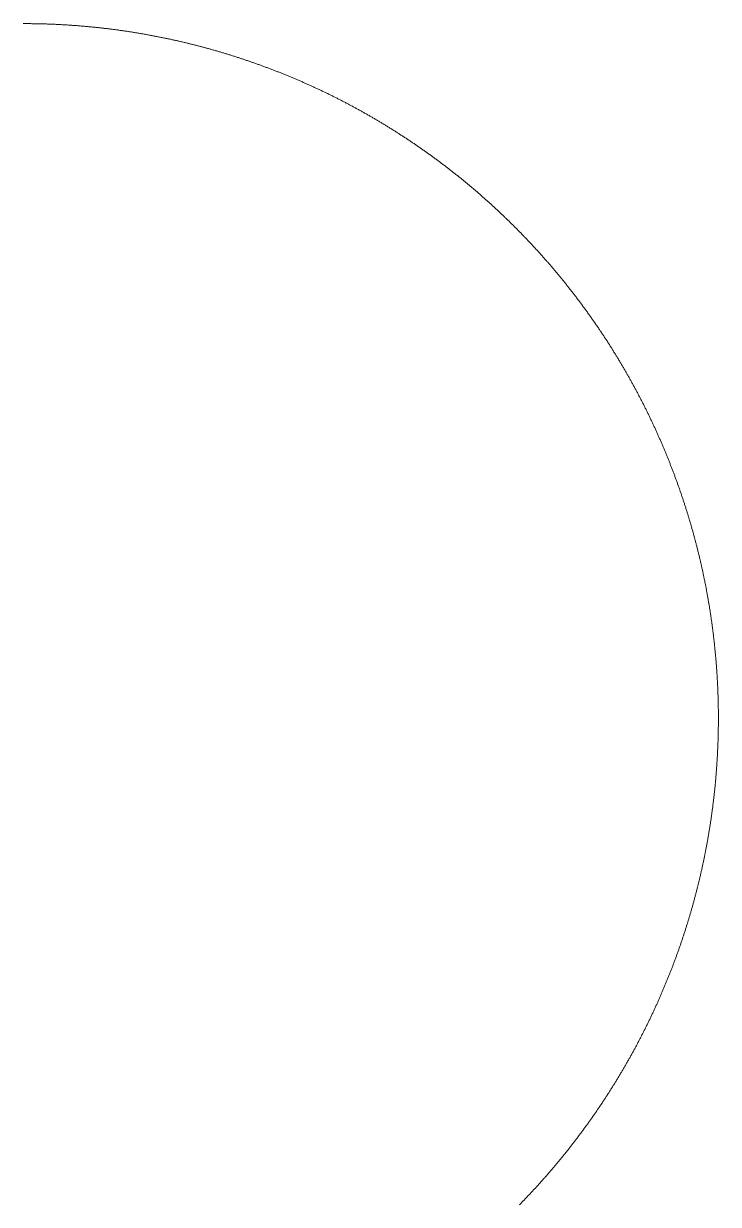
# Model space of a CAD drawing. Header units: millimetres. Extents: x -1000 to 1437, y -200 to 1019.
# Drawn here: x 861.2 to 901.2, y -90.2 to -22.2 of the extents above; entities that cross this region are included whole.
import ezdxf

# ---------------------------------------------------------------- set-up
doc = ezdxf.new("R2010")
doc.units = ezdxf.units.MM
doc.layers.get('0').update_dxf_attribs({"linetype": 'CONTINUOUS', "lineweight": 5, "true_color": 0xffffff})

# ---------------------------------------------------------------- blocks, each defined once
blk = doc.blocks.new('PAD004_CS')
blk.add_lwpolyline([(-612.5, -112.319), (-612.5, -112.369), (-612.5, -112.419), (-612.5, -112.469), (-612.5, -112.519), (-612.501, -112.569), (-612.501, -112.619), (-612.501, -112.669), (-612.502, -112.719), (-612.502, -112.769), (-612.503, -112.819), (-612.503, -112.869), (-612.504, -112.919), (-612.505, -112.969), (-612.506, -113.019), (-612.506, -113.069), (-612.507, -113.119), (-612.508, -113.169), (-612.509, -113.219), (-612.511, -113.269), (-612.512, -113.319), (-612.513, -113.369), (-612.514, -113.419), (-612.516, -113.469), (-612.517, -113.519), (-612.519, -113.569), (-612.52, -113.619), (-612.522, -113.669), (-612.523, -113.719), (-612.525, -113.769), (-612.527, -113.819), (-612.529, -113.869), (-612.531, -113.919), (-612.533, -113.969), (-612.535, -114.018), (-612.537, -114.068), (-612.539, -114.118), (-612.541, -114.168), (-612.544, -114.218), (-612.546, -114.268), (-612.548, -114.318), (-612.551, -114.368), (-612.553, -114.418), (-612.556, -114.468), (-612.559, -114.518), (-612.561, -114.568), (-612.564, -114.618), (-612.567, -114.668), (-612.57, -114.718), (-612.573, -114.768), (-612.576, -114.817), (-612.579, -114.867), (-612.582, -114.917), (-612.586, -114.967), (-612.589, -115.017), (-612.592, -115.067), (-612.596, -115.117), (-612.599, -115.167), (-612.603, -115.217), (-612.606, -115.266), (-612.61, -115.316), (-612.614, -115.366), (-612.618, -115.416), (-612.621, -115.466), (-612.625, -115.516), (-612.629, -115.566), (-612.633, -115.615), (-612.638, -115.665), (-612.642, -115.715), (-612.646, -115.765), (-612.65, -115.815), (-612.655, -115.864), (-612.659, -115.914), (-612.664, -115.964), (-612.668, -116.014), (-612.673, -116.064), (-612.677, -116.113), (-612.682, -116.163), (-612.687, -116.213), (-612.692, -116.263), (-612.697, -116.312), (-612.702, -116.362), (-612.707, -116.412), (-612.712, -116.462), (-612.717, -116.511), (-612.722, -116.561), (-612.727, -116.611), (-612.733, -116.661), (-612.738, -116.71), (-612.744, -116.76), (-612.749, -116.81), (-612.755, -116.859), (-612.761, -116.909), (-612.766, -116.959), (-612.772, -117.008), (-612.778, -117.058), (-612.784, -117.108), (-612.79, -117.157), (-612.796, -117.207), (-612.802, -117.257), (-612.808, -117.306), (-612.814, -117.356), (-612.821, -117.405), (-612.827, -117.455), (-612.833, -117.505), (-612.84, -117.554), (-612.846, -117.604), (-612.853, -117.653), (-612.86, -117.703), (-612.866, -117.752), (-612.873, -117.802), (-612.88, -117.851), (-612.887, -117.901), (-612.894, -117.951), (-612.901, -118), (-612.908, -118.05), (-612.915, -118.099), (-612.922, -118.148), (-612.93, -118.198), (-612.937, -118.247), (-612.944, -118.297), (-612.952, -118.346), (-612.959, -118.396), (-612.967, -118.445), (-612.975, -118.495), (-612.982, -118.544), (-612.99, -118.593), (-612.998, -118.643), (-613.006, -118.692), (-613.014, -118.741), (-613.022, -118.791), (-613.03, -118.84), (-613.038, -118.889), (-613.046, -118.939), (-613.055, -118.988), (-613.063, -119.037), (-613.071, -119.087), (-613.08, -119.136), (-613.088, -119.185), (-613.097, -119.235), (-613.105, -119.284), (-613.114, -119.333), (-613.123, -119.382), (-613.132, -119.431), (-613.141, -119.481), (-613.15, -119.53), (-613.159, -119.579), (-613.168, -119.628), (-613.177, -119.677), (-613.186, -119.727), (-613.195, -119.776), (-613.204, -119.825), (-613.214, -119.874), (-613.223, -119.923), (-613.233, -119.972), (-613.242, -120.021), (-613.252, -120.07), (-613.262, -120.119), (-613.271, -120.168), (-613.281, -120.217), (-613.291, -120.266), (-613.301, -120.315), (-613.311, -120.364), (-613.321, -120.413), (-613.331, -120.462), (-613.341, -120.511), (-613.351, -120.56), (-613.362, -120.609), (-613.372, -120.658), (-613.383, -120.707), (-613.393, -120.756), (-613.404, -120.805), (-613.414, -120.854), (-613.425, -120.902), (-613.436, -120.951), (-613.446, -121), (-613.457, -121.049), (-613.468, -121.098), (-613.479, -121.147), (-613.49, -121.195), (-613.501, -121.244), (-613.512, -121.293), (-613.523, -121.341), (-613.535, -121.39), (-613.546, -121.439), (-613.557, -121.488), (-613.569, -121.536), (-613.58, -121.585), (-613.592, -121.634), (-613.604, -121.682), (-613.615, -121.731), (-613.627, -121.779), (-613.639, -121.828), (-613.651, -121.877), (-613.663, -121.925), (-613.675, -121.974), (-613.687, -122.022), (-613.699, -122.071), (-613.711, -122.119), (-613.723, -122.168), (-613.736, -122.216), (-613.748, -122.265), (-613.76, -122.313), (-613.773, -122.361), (-613.785, -122.41), (-613.798, -122.458), (-613.811, -122.507), (-613.823, -122.555), (-613.836, -122.603), (-613.849, -122.652), (-613.862, -122.7), (-613.875, -122.748), (-613.888, -122.796), (-613.901, -122.845), (-613.914, -122.893), (-613.927, -122.941), (-613.941, -122.989), (-613.954, -123.038), (-613.967, -123.086), (-613.981, -123.134), (-613.994, -123.182), (-614.008, -123.23), (-614.022, -123.278), (-614.035, -123.326), (-614.049, -123.374), (-614.063, -123.422), (-614.077, -123.471), (-614.091, -123.519), (-614.105, -123.567), (-614.119, -123.615), (-614.133, -123.663), (-614.147, -123.71), (-614.161, -123.758), (-614.175, -123.806), (-614.19, -123.854), (-614.204, -123.902), (-614.219, -123.95), (-614.233, -123.998), (-614.248, -124.046), (-614.262, -124.093), (-614.277, -124.141), (-614.292, -124.189), (-614.307, -124.237), (-614.322, -124.284), (-614.337, -124.332), (-614.352, -124.38), (-614.367, -124.428), (-614.382, -124.475), (-614.397, -124.523), (-614.412, -124.57), (-614.428, -124.618), (-614.443, -124.666), (-614.458, -124.713), (-614.474, -124.761), (-614.489, -124.808), (-614.505, -124.856), (-614.521, -124.903), (-614.536, -124.951), (-614.552, -124.998), (-614.568, -125.046), (-614.584, -125.093), (-614.6, -125.14), (-614.616, -125.188), (-614.632, -125.235), (-614.648, -125.282), (-614.664, -125.33), (-614.68, -125.377), (-614.697, -125.424), (-614.713, -125.472), (-614.73, -125.519), (-614.746, -125.566), (-614.763, -125.613), (-614.779, -125.66), (-614.796, -125.707), (-614.813, -125.755), (-614.829, -125.802), (-614.846, -125.849), (-614.863, -125.896), (-614.88, -125.943), (-614.897, -125.99), (-614.914, -126.037), (-614.931, -126.084), (-614.949, -126.131), (-614.966, -126.178), (-614.983, -126.225), (-615, -126.271), (-615.018, -126.318), (-615.035, -126.365), (-615.053, -126.412), (-615.071, -126.459), (-615.088, -126.506), (-615.106, -126.552), (-615.124, -126.599), (-615.142, -126.646), (-615.159, -126.692), (-615.177, -126.739), (-615.195, -126.786), (-615.213, -126.832), (-615.232, -126.879), (-615.25, -126.926), (-615.268, -126.972), (-615.286, -127.019), (-615.305, -127.065), (-615.323, -127.112), (-615.342, -127.158), (-615.36, -127.204), (-615.379, -127.251), (-615.397, -127.297), (-615.416, -127.344), (-615.435, -127.39), (-615.454, -127.436), (-615.473, -127.483), (-615.492, -127.529), (-615.511, -127.575), (-615.53, -127.621), (-615.549, -127.668), (-615.568, -127.714), (-615.587, -127.76), (-615.606, -127.806), (-615.626, -127.852), (-615.645, -127.898), (-615.665, -127.944), (-615.684, -127.99), (-615.704, -128.036), (-615.723, -128.082), (-615.743, -128.128), (-615.763, -128.174), (-615.783, -128.22), (-615.802, -128.266), (-615.822, -128.312), (-615.842, -128.358), (-615.862, -128.403), (-615.883, -128.449), (-615.903, -128.495), (-615.923, -128.541), (-615.943, -128.586), (-615.963, -128.632), (-615.984, -128.678), (-616.004, -128.723), (-616.025, -128.769), (-616.045, -128.815), (-616.066, -128.86), (-616.087, -128.906), (-616.107, -128.951), (-616.128, -128.997), (-616.149, -129.042), (-616.17, -129.088), (-616.191, -129.133), (-616.212, -129.178), (-616.233, -129.224), (-616.254, -129.269), (-616.275, -129.314), (-616.296, -129.36), (-616.318, -129.405), (-616.339, -129.45), (-616.36, -129.495), (-616.382, -129.54), (-616.403, -129.586), (-616.425, -129.631), (-616.447, -129.676), (-616.468, -129.721), (-616.49, -129.766), (-616.512, -129.811), (-616.534, -129.856), (-616.556, -129.901), (-616.578, -129.946), (-616.6, -129.991), (-616.622, -130.035), (-616.644, -130.08), (-616.666, -130.125), (-616.688, -130.17), (-616.711, -130.215), (-616.733, -130.259), (-616.755, -130.304), (-616.778, -130.349), (-616.8, -130.393), (-616.823, -130.438), (-616.845, -130.482), (-616.868, -130.527), (-616.891, -130.572), (-616.914, -130.616), (-616.937, -130.661), (-616.96, -130.705), (-616.982, -130.749), (-617.006, -130.794), (-617.029, -130.838), (-617.052, -130.882), (-617.075, -130.927), (-617.098, -130.971), (-617.121, -131.015), (-617.145, -131.059), (-617.168, -131.104), (-617.192, -131.148), (-617.215, -131.192), (-617.239, -131.236), (-617.262, -131.28), (-617.286, -131.324), (-617.31, -131.368), (-617.334, -131.412), (-617.358, -131.456), (-617.381, -131.5), (-617.405, -131.544), (-617.429, -131.588), (-617.453, -131.631), (-617.478, -131.675), (-617.502, -131.719), (-617.526, -131.763), (-617.55, -131.806), (-617.575, -131.85), (-617.599, -131.894), (-617.624, -131.937), (-617.648, -131.981), (-617.673, -132.024), (-617.697, -132.068), (-617.722, -132.112), (-617.747, -132.155), (-617.771, -132.198), (-617.796, -132.242), (-617.821, -132.285), (-617.846, -132.328), (-617.871, -132.372), (-617.896, -132.415), (-617.921, -132.458), (-617.946, -132.501), (-617.972, -132.545), (-617.997, -132.588), (-618.022, -132.631), (-618.048, -132.674), (-618.073, -132.717), (-618.099, -132.76), (-618.124, -132.803), (-618.15, -132.846), (-618.175, -132.889), (-618.201, -132.932), (-618.227, -132.975), (-618.253, -133.018), (-618.278, -133.06), (-618.304, -133.103), (-618.33, -133.146), (-618.356, -133.188), (-618.382, -133.231), (-618.409, -133.274), (-618.435, -133.316), (-618.461, -133.359), (-618.487, -133.401), (-618.514, -133.444), (-618.54, -133.486), (-618.566, -133.529), (-618.593, -133.571), (-618.619, -133.614), (-618.646, -133.656), (-618.673, -133.698), (-618.699, -133.741), (-618.726, -133.783), (-618.753, -133.825), (-618.78, -133.867), (-618.807, -133.909), (-618.834, -133.951), (-618.861, -133.993), (-618.888, -134.035), (-618.915, -134.077), (-618.942, -134.119), (-618.969, -134.161), (-618.997, -134.203), (-619.024, -134.245), (-619.051, -134.287), (-619.079, -134.329), (-619.106, -134.371), (-619.134, -134.412), (-619.162, -134.454), (-619.189, -134.496), (-619.217, -134.537), (-619.245, -134.579), (-619.272, -134.62), (-619.3, -134.662), (-619.328, -134.703), (-619.356, -134.745), (-619.384, -134.786), (-619.412, -134.828), (-619.44, -134.869), (-619.469, -134.91), (-619.497, -134.952), (-619.525, -134.993), (-619.553, -135.034), (-619.582, -135.075), (-619.61, -135.116), (-619.639, -135.157), (-619.667, -135.198), (-619.696, -135.239), (-619.724, -135.28), (-619.753, -135.321), (-619.782, -135.362), (-619.811, -135.403), (-619.84, -135.444), (-619.868, -135.485), (-619.897, -135.526), (-619.926, -135.566), (-619.955, -135.607), (-619.985, -135.648), (-620.014, -135.688), (-620.043, -135.729), (-620.072, -135.769), (-620.101, -135.81), (-620.131, -135.85), (-620.16, -135.891), (-620.19, -135.931), (-620.219, -135.972), (-620.249, -136.012), (-620.278, -136.052), (-620.308, -136.093), (-620.338, -136.133), (-620.367, -136.173), (-620.397, -136.213), (-620.427, -136.253), (-620.457, -136.293), (-620.487, -136.333), (-620.517, -136.373), (-620.547, -136.413), (-620.577, -136.453), (-620.607, -136.493), (-620.637, -136.533), (-620.668, -136.573), (-620.698, -136.612), (-620.728, -136.652), (-620.759, -136.692), (-620.789, -136.732), (-620.82, -136.771), (-620.85, -136.811), (-620.881, -136.85), (-620.911, -136.89), (-620.942, -136.929), (-620.973, -136.969), (-621.004, -137.008), (-621.035, -137.047), (-621.065, -137.087), (-621.096, -137.126), (-621.127, -137.165), (-621.158, -137.204), (-621.189, -137.244), (-621.221, -137.283), (-621.252, -137.322), (-621.283, -137.361), (-621.314, -137.4), (-621.346, -137.439), (-621.377, -137.478), (-621.409, -137.517), (-621.44, -137.556), (-621.472, -137.594), (-621.503, -137.633), (-621.535, -137.672), (-621.566, -137.71), (-621.598, -137.749), (-621.63, -137.788), (-621.662, -137.826), (-621.694, -137.865), (-621.725, -137.903), (-621.757, -137.942), (-621.789, -137.98), (-621.822, -138.019), (-621.854, -138.057), (-621.886, -138.095), (-621.918, -138.133), (-621.95, -138.172), (-621.983, -138.21), (-622.015, -138.248), (-622.047, -138.286), (-622.08, -138.324), (-622.112, -138.362), (-622.145, -138.4), (-622.177, -138.438), (-622.21, -138.476), (-622.243, -138.514), (-622.275, -138.551), (-622.308, -138.589), (-622.341, -138.627), (-622.374, -138.665), (-622.407, -138.702), (-622.44, -138.74), (-622.473, -138.777), (-622.506, -138.815), (-622.539, -138.852), (-622.572, -138.89), (-622.605, -138.927), (-622.639, -138.965), (-622.672, -139.002), (-622.705, -139.039), (-622.739, -139.076), (-622.772, -139.114), (-622.805, -139.151), (-622.839, -139.188), (-622.873, -139.225), (-622.906, -139.262), (-622.94, -139.299), (-622.973, -139.336), (-623.007, -139.373), (-623.041, -139.409), (-623.075, -139.446), (-623.109, -139.483), (-623.143, -139.52), (-623.177, -139.556), (-623.211, -139.593), (-623.245, -139.63), (-623.279, -139.666), (-623.313, -139.703), (-623.347, -139.739), (-623.382, -139.776), (-623.416, -139.812), (-623.45, -139.848), (-623.485, -139.885), (-623.519, -139.921), (-623.554, -139.957), (-623.588, -139.993), (-623.623, -140.029), (-623.657, -140.065), (-623.692, -140.101), (-623.727, -140.137), (-623.761, -140.173), (-623.796, -140.209), (-623.831, -140.245), (-623.866, -140.281), (-623.901, -140.317), (-623.936, -140.352), (-623.971, -140.388), (-624.006, -140.424), (-624.041, -140.459), (-624.076, -140.495), (-624.111, -140.53), (-624.147, -140.566), (-624.182, -140.601), (-624.217, -140.637), (-624.253, -140.672), (-624.288, -140.707), (-624.324, -140.743), (-624.359, -140.778), (-624.395, -140.813), (-624.43, -140.848), (-624.466, -140.883), (-624.502, -140.918), (-624.537, -140.953), (-624.573, -140.988), (-624.609, -141.023), (-624.645, -141.058), (-624.681, -141.093), (-624.717, -141.127), (-624.753, -141.162), (-624.789, -141.197), (-624.825, -141.231), (-624.861, -141.266), (-624.897, -141.3), (-624.933, -141.335), (-624.969, -141.369), (-625.006, -141.404), (-625.042, -141.438), (-625.078, -141.472), (-625.115, -141.507), (-625.151, -141.541), (-625.188, -141.575), (-625.224, -141.609), (-625.261, -141.643), (-625.298, -141.677), (-625.334, -141.711), (-625.371, -141.745), (-625.408, -141.779), (-625.445, -141.813), (-625.481, -141.847), (-625.518, -141.88), (-625.555, -141.914), (-625.592, -141.948), (-625.629, -141.981), (-625.666, -142.015), (-625.703, -142.048), (-625.741, -142.082), (-625.778, -142.115), (-625.815, -142.149), (-625.852, -142.182), (-625.89, -142.215), (-625.927, -142.249), (-625.964, -142.282), (-626.002, -142.315), (-626.039, -142.348), (-626.077, -142.381), (-626.114, -142.414), (-626.152, -142.447), (-626.19, -142.48), (-626.227, -142.513), (-626.265, -142.546), (-626.303, -142.578), (-626.341, -142.611), (-626.378, -142.644), (-626.416, -142.676), (-626.454, -142.709), (-626.492, -142.741), (-626.53, -142.774), (-626.568, -142.806), (-626.606, -142.839), (-626.644, -142.871), (-626.683, -142.903), (-626.721, -142.936), (-626.759, -142.968), (-626.797, -143), (-626.836, -143.032), (-626.874, -143.064), (-626.912, -143.096), (-626.951, -143.128), (-626.989, -143.16), (-627.028, -143.192), (-627.067, -143.224), (-627.105, -143.256), (-627.144, -143.287), (-627.182, -143.319), (-627.221, -143.351), (-627.26, -143.382), (-627.299, -143.414), (-627.338, -143.445), (-627.377, -143.477), (-627.415, -143.508), (-627.454, -143.539), (-627.493, -143.571), (-627.532, -143.602), (-627.572, -143.633), (-627.611, -143.664), (-627.65, -143.695), (-627.689, -143.726), (-627.728, -143.757), (-627.768, -143.788), (-627.807, -143.819), (-627.846, -143.85), (-627.886, -143.881), (-627.925, -143.911), (-627.965, -143.942), (-628.004, -143.973), (-628.044, -144.003), (-628.083, -144.034), (-628.123, -144.064), (-628.162, -144.095), (-628.202, -144.125), (-628.242, -144.156), (-628.282, -144.186), (-628.321, -144.216), (-628.361, -144.246), (-628.401, -144.276), (-628.441, -144.307), (-628.481, -144.337), (-628.521, -144.367), (-628.561, -144.397), (-628.601, -144.426), (-628.641, -144.456), (-628.681, -144.486), (-628.722, -144.516), (-628.762, -144.546), (-628.802, -144.575), (-628.842, -144.605), (-628.883, -144.634), (-628.923, -144.664), (-628.964, -144.693), (-629.004, -144.723), (-629.044, -144.752), (-629.085, -144.781), (-629.126, -144.811), (-629.166, -144.84), (-629.207, -144.869), (-629.247, -144.898), (-629.288, -144.927), (-629.329, -144.956), (-629.37, -144.985), (-629.41, -145.014), (-629.451, -145.043), (-629.492, -145.071), (-629.533, -145.1), (-629.574, -145.129), (-629.615, -145.158), (-629.656, -145.186), (-629.697, -145.215), (-629.738, -145.243), (-629.779, -145.272), (-629.821, -145.3), (-629.862, -145.328), (-629.903, -145.357), (-629.944, -145.385), (-629.986, -145.413), (-630.027, -145.441), (-630.068, -145.469), (-630.11, -145.497), (-630.151, -145.525), (-630.193, -145.553), (-630.234, -145.581), (-630.276, -145.609), (-630.317, -145.636), (-630.359, -145.664), (-630.401, -145.692), (-630.442, -145.719), (-630.484, -145.747), (-630.526, -145.774), (-630.568, -145.802), (-630.609, -145.829), (-630.651, -145.857), (-630.693, -145.884), (-630.735, -145.911), (-630.777, -145.938), (-630.819, -145.965), (-630.861, -145.992), (-630.903, -146.019), (-630.945, -146.046), (-630.987, -146.073), (-631.03, -146.1), (-631.072, -146.127), (-631.114, -146.154), (-631.156, -146.18), (-631.199, -146.207), (-631.241, -146.234), (-631.283, -146.26), (-631.326, -146.287), (-631.368, -146.313), (-631.411, -146.34), (-631.453, -146.366), (-631.496, -146.392), (-631.538, -146.418), (-631.581, -146.445), (-631.623, -146.471), (-631.666, -146.497), (-631.709, -146.523), (-631.752, -146.549), (-631.794, -146.575), (-631.837, -146.601), (-631.88, -146.626), (-631.923, -146.652), (-631.966, -146.678), (-632.009, -146.703), (-632.052, -146.729), (-632.095, -146.755), (-632.138, -146.78), (-632.181, -146.805), (-632.224, -146.831), (-632.267, -146.856), (-632.31, -146.881), (-632.353, -146.907), (-632.396, -146.932), (-632.44, -146.957), (-632.483, -146.982), (-632.526, -147.007), (-632.57, -147.032), (-632.613, -147.057), (-632.656, -147.082), (-632.7, -147.106), (-632.743, -147.131), (-632.787, -147.156), (-632.83, -147.18), (-632.874, -147.205), (-632.917, -147.229), (-632.961, -147.254), (-633.005, -147.278), (-633.048, -147.303), (-633.092, -147.327), (-633.136, -147.351), (-633.179, -147.375), (-633.223, -147.399), (-633.267, -147.424), (-633.311, -147.448), (-633.355, -147.472), (-633.399, -147.495), (-633.443, -147.519), (-633.487, -147.543), (-633.531, -147.567), (-633.575, -147.59), (-633.619, -147.614), (-633.663, -147.638), (-633.707, -147.661), (-633.751, -147.685), (-633.795, -147.708), (-633.84, -147.731), (-633.884, -147.755), (-633.928, -147.778), (-633.972, -147.801), (-634.017, -147.824), (-634.061, -147.847), (-634.105, -147.87), (-634.15, -147.893), (-634.194, -147.916), (-634.239, -147.939), (-634.283, -147.962), (-634.328, -147.985), (-634.372, -148.007), (-634.417, -148.03), (-634.462, -148.053), (-634.506, -148.075), (-634.551, -148.098), (-634.596, -148.12), (-634.64, -148.142), (-634.685, -148.165), (-634.73, -148.187), (-634.775, -148.209), (-634.819, -148.231), (-634.864, -148.253), (-634.909, -148.275), (-634.954, -148.297), (-634.999, -148.319), (-635.044, -148.341), (-635.089, -148.363), (-635.134, -148.384), (-635.179, -148.406), (-635.224, -148.428), (-635.269, -148.449), (-635.314, -148.471), (-635.36, -148.492), (-635.405, -148.514), (-635.45, -148.535), (-635.495, -148.556), (-635.541, -148.578), (-635.586, -148.599), (-635.631, -148.62), (-635.677, -148.641), (-635.722, -148.662), (-635.767, -148.683), (-635.813, -148.704), (-635.858, -148.725), (-635.904, -148.745), (-635.949, -148.766), (-635.995, -148.787), (-636.04, -148.807), (-636.086, -148.828), (-636.131, -148.848), (-636.177, -148.869), (-636.223, -148.889), (-636.268, -148.909), (-636.314, -148.93), (-636.36, -148.95), (-636.406, -148.97), (-636.451, -148.99), (-636.497, -149.01), (-636.543, -149.03), (-636.589, -149.05), (-636.635, -149.07), (-636.681, -149.09), (-636.727, -149.11), (-636.773, -149.129), (-636.819, -149.149), (-636.865, -149.168), (-636.911, -149.188), (-636.957, -149.207), (-637.003, -149.227), (-637.049, -149.246), (-637.095, -149.265), (-637.141, -149.285), (-637.187, -149.304), (-637.234, -149.323), (-637.28, -149.342), (-637.326, -149.361), (-637.372, -149.38), (-637.419, -149.399), (-637.465, -149.418), (-637.511, -149.436), (-637.558, -149.455), (-637.604, -149.474), (-637.65, -149.492), (-637.697, -149.511), (-637.743, -149.529), (-637.79, -149.548), (-637.836, -149.566), (-637.883, -149.584), (-637.929, -149.603), (-637.976, -149.621), (-638.023, -149.639), (-638.069, -149.657), (-638.116, -149.675), (-638.163, -149.693), (-638.209, -149.711), (-638.256, -149.729), (-638.303, -149.746), (-638.349, -149.764), (-638.396, -149.782), (-638.443, -149.799), (-638.49, -149.817), (-638.537, -149.834), (-638.584, -149.852), (-638.63, -149.869), (-638.677, -149.887), (-638.724, -149.904), (-638.771, -149.921), (-638.818, -149.938), (-638.865, -149.955), (-638.912, -149.972), (-638.959, -149.989), (-639.006, -150.006), (-639.053, -150.023), (-639.1, -150.04), (-639.148, -150.056), (-639.195, -150.073), (-639.242, -150.09), (-639.289, -150.106), (-639.336, -150.123), (-639.384, -150.139), (-639.431, -150.156), (-639.478, -150.172), (-639.525, -150.188), (-639.573, -150.204), (-639.62, -150.22), (-639.667, -150.236), (-639.715, -150.252), (-639.762, -150.268), (-639.809, -150.284), (-639.857, -150.3), (-639.904, -150.316), (-639.952, -150.332), (-639.999, -150.347), (-640.047, -150.363), (-640.094, -150.378), (-640.142, -150.394), (-640.189, -150.409), (-640.237, -150.425), (-640.285, -150.44), (-640.332, -150.455), (-640.38, -150.47), (-640.428, -150.486), (-640.475, -150.501), (-640.523, -150.516), (-640.571, -150.531), (-640.618, -150.545), (-640.666, -150.56), (-640.714, -150.575), (-640.762, -150.59), (-640.809, -150.604), (-640.857, -150.619), (-640.905, -150.633), (-640.953, -150.648), (-641.001, -150.662), (-641.049, -150.677), (-641.097, -150.691), (-641.145, -150.705), (-641.193, -150.719), (-641.241, -150.733), (-641.289, -150.747), (-641.337, -150.761), (-641.385, -150.775), (-641.433, -150.789), (-641.481, -150.803), (-641.529, -150.817), (-641.577, -150.83), (-641.625, -150.844), (-641.673, -150.858), (-641.721, -150.871), (-641.769, -150.885), (-641.818, -150.898), (-641.866, -150.911), (-641.914, -150.925), (-641.962, -150.938), (-642.01, -150.951), (-642.059, -150.964), (-642.107, -150.977), (-642.155, -150.99), (-642.204, -151.003), (-642.252, -151.016), (-642.3, -151.029), (-642.349, -151.041), (-642.397, -151.054), (-642.445, -151.066), (-642.494, -151.079), (-642.542, -151.092), (-642.591, -151.104), (-642.639, -151.116), (-642.687, -151.129), (-642.736, -151.141), (-642.784, -151.153), (-642.833, -151.165), (-642.881, -151.177), (-642.93, -151.189), (-642.979, -151.201), (-643.027, -151.213), (-643.076, -151.225), (-643.124, -151.237), (-643.173, -151.248), (-643.222, -151.26), (-643.27, -151.271), (-643.319, -151.283), (-643.368, -151.294), (-643.416, -151.306), (-643.465, -151.317), (-643.514, -151.328), (-643.562, -151.34), (-643.611, -151.351), (-643.66, -151.362), (-643.709, -151.373), (-643.757, -151.384), (-643.806, -151.395), (-643.855, -151.405), (-643.904, -151.416), (-643.953, -151.427), (-644.002, -151.438), (-644.05, -151.448), (-644.099, -151.459), (-644.148, -151.469), (-644.197, -151.48), (-644.246, -151.49), (-644.295, -151.5), (-644.344, -151.51), (-644.393, -151.521), (-644.442, -151.531), (-644.491, -151.541), (-644.54, -151.551), (-644.589, -151.561), (-644.638, -151.571), (-644.687, -151.58), (-644.736, -151.59), (-644.785, -151.6), (-644.834, -151.609), (-644.883, -151.619), (-644.932, -151.628), (-644.981, -151.638), (-645.03, -151.647), (-645.08, -151.657), (-645.129, -151.666), (-645.178, -151.675), (-645.227, -151.684), (-645.276, -151.693), (-645.325, -151.702), (-645.375, -151.711), (-645.424, -151.72), (-645.473, -151.729), (-645.522, -151.738), (-645.571, -151.746), (-645.621, -151.755), (-645.67, -151.763), (-645.719, -151.772), (-645.768, -151.78), (-645.818, -151.789), (-645.867, -151.797), (-645.916, -151.805), (-645.966, -151.814), (-646.015, -151.822), (-646.064, -151.83), (-646.114, -151.838), (-646.163, -151.846), (-646.212, -151.854), (-646.262, -151.861), (-646.311, -151.869), (-646.361, -151.877), (-646.41, -151.885), (-646.459, -151.892), (-646.509, -151.9), (-646.558, -151.907), (-646.608, -151.914), (-646.657, -151.922), (-646.707, -151.929), (-646.756, -151.936), (-646.806, -151.943), (-646.855, -151.951), (-646.905, -151.958), (-646.954, -151.965), (-647.004, -151.971), (-647.053, -151.978), (-647.103, -151.985), (-647.152, -151.992), (-647.202, -151.998), (-647.251, -152.005), (-647.301, -152.012), (-647.351, -152.018), (-647.4, -152.024), (-647.45, -152.031), (-647.499, -152.037), (-647.549, -152.043), (-647.599, -152.049), (-647.648, -152.055), (-647.698, -152.062), (-647.748, -152.068), (-647.797, -152.073), (-647.847, -152.079), (-647.897, -152.085), (-647.946, -152.091), (-647.996, -152.096), (-648.046, -152.102), (-648.095, -152.108), (-648.145, -152.113), (-648.195, -152.118), (-648.244, -152.124), (-648.294, -152.129), (-648.344, -152.134), (-648.394, -152.139), (-648.443, -152.145), (-648.493, -152.15), (-648.543, -152.155), (-648.593, -152.16), (-648.642, -152.164), (-648.692, -152.169), (-648.742, -152.174), (-648.792, -152.179), (-648.841, -152.183), (-648.891, -152.188), (-648.941, -152.192), (-648.991, -152.197), (-649.041, -152.201), (-649.09, -152.205), (-649.14, -152.209), (-649.19, -152.214), (-649.24, -152.218), (-649.29, -152.222), (-649.34, -152.226), (-649.389, -152.23), (-649.439, -152.234), (-649.489, -152.237), (-649.539, -152.241), (-649.589, -152.245), (-649.639, -152.248), (-649.689, -152.252), (-649.738, -152.255), (-649.788, -152.259), (-649.838, -152.262), (-649.888, -152.265), (-649.938, -152.269), (-649.988, -152.272), (-650.038, -152.275), (-650.088, -152.278), (-650.138, -152.281), (-650.188, -152.284), (-650.238, -152.287), (-650.287, -152.29), (-650.337, -152.292), (-650.387, -152.295), (-650.437, -152.298), (-650.487, -152.3), (-650.537, -152.303), (-650.587, -152.305), (-650.637, -152.307), (-650.687, -152.31), (-650.737, -152.312), (-650.787, -152.314), (-650.837, -152.316), (-650.887, -152.318), (-650.937, -152.32), (-650.987, -152.322), (-651.037, -152.324), (-651.087, -152.326), (-651.137, -152.328), (-651.187, -152.329), (-651.237, -152.331), (-651.286, -152.332), (-651.336, -152.334), (-651.386, -152.335), (-651.436, -152.337), (-651.486, -152.338), (-651.536, -152.339), (-651.586, -152.34), (-651.636, -152.342), (-651.686, -152.343), (-651.736, -152.344), (-651.786, -152.344), (-651.836, -152.345), (-651.886, -152.346), (-651.936, -152.347), (-651.986, -152.348), (-652.036, -152.348), (-652.086, -152.349), (-652.136, -152.349), (-652.186, -152.35), (-652.236, -152.35), (-652.286, -152.35), (-652.336, -152.35), (-652.386, -152.351), (-652.436, -152.351), (-652.486, -152.351), (-652.536, -152.351), (-652.586, -152.351), (-652.636, -152.351), (-652.686, -152.35), (-652.736, -152.35), (-652.786, -152.35), (-652.836, -152.349), (-652.886, -152.349), (-652.936, -152.348), (-652.986, -152.348), (-653.036, -152.347), (-653.086, -152.347), (-653.136, -152.346), (-653.186, -152.345), (-653.236, -152.344), (-653.286, -152.343), (-653.336, -152.342), (-653.386, -152.341), (-653.436, -152.34), (-653.486, -152.339), (-653.536, -152.337), (-653.586, -152.336), (-653.636, -152.335), (-653.686, -152.333), (-653.736, -152.332), (-653.786, -152.33), (-653.836, -152.329), (-653.886, -152.327), (-653.936, -152.325), (-653.986, -152.323), (-654.036, -152.321), (-654.086, -152.319), (-654.136, -152.317), (-654.186, -152.315), (-654.236, -152.313), (-654.286, -152.311), (-654.336, -152.309), (-654.386, -152.306), (-654.436, -152.304), (-654.485, -152.302), (-654.535, -152.299), (-654.585, -152.296), (-654.635, -152.294), (-654.685, -152.291), (-654.735, -152.288), (-654.785, -152.286), (-654.835, -152.283), (-654.885, -152.28), (-654.935, -152.277), (-654.985, -152.274), (-655.035, -152.27), (-655.084, -152.267), (-655.134, -152.264), (-655.184, -152.261), (-655.234, -152.257), (-655.284, -152.254), (-655.334, -152.25), (-655.384, -152.247), (-655.434, -152.243), (-655.484, -152.239), (-655.533, -152.236), (-655.583, -152.232), (-655.633, -152.228), (-655.683, -152.224), (-655.733, -152.22), (-655.783, -152.216), (-655.832, -152.212), (-655.882, -152.208), (-655.932, -152.203), (-655.982, -152.199), (-656.032, -152.195), (-656.081, -152.19), (-656.131, -152.186), (-656.181, -152.181), (-656.231, -152.176), (-656.281, -152.172), (-656.33, -152.167), (-656.38, -152.162), (-656.43, -152.157), (-656.48, -152.152), (-656.529, -152.147), (-656.579, -152.142), (-656.629, -152.137), (-656.679, -152.132), (-656.728, -152.127), (-656.778, -152.121), (-656.828, -152.116), (-656.878, -152.111), (-656.927, -152.105), (-656.977, -152.1), (-657.027, -152.094), (-657.076, -152.088), (-657.126, -152.082), (-657.176, -152.077), (-657.225, -152.071), (-657.275, -152.065), (-657.325, -152.059), (-657.374, -152.053), (-657.424, -152.047), (-657.473, -152.04), (-657.523, -152.034), (-657.573, -152.028), (-657.622, -152.022), (-657.672, -152.015), (-657.721, -152.009), (-657.771, -152.002), (-657.82, -151.995), (-657.87, -151.989), (-657.92, -151.982), (-657.969, -151.975), (-658.019, -151.968), (-658.068, -151.961), (-658.118, -151.954), (-658.167, -151.947), (-658.217, -151.94), (-658.266, -151.933), (-658.316, -151.926), (-658.365, -151.919), (-658.415, -151.911), (-658.464, -151.904), (-658.513, -151.896), (-658.563, -151.889), (-658.612, -151.881), (-658.662, -151.873), (-658.711, -151.866), (-658.76, -151.858), (-658.81, -151.85), (-658.859, -151.842), (-658.909, -151.834), (-658.958, -151.826), (-659.007, -151.818), (-659.057, -151.81), (-659.106, -151.802), (-659.155, -151.793), (-659.204, -151.785), (-659.254, -151.777), (-659.303, -151.768), (-659.352, -151.76), (-659.402, -151.751), (-659.451, -151.742), (-659.5, -151.734), (-659.549, -151.725), (-659.598, -151.716), (-659.648, -151.707), (-659.697, -151.698), (-659.746, -151.689), (-659.795, -151.68), (-659.844, -151.671), (-659.894, -151.662), (-659.943, -151.652), (-659.992, -151.643), (-660.041, -151.634), (-660.09, -151.624), (-660.139, -151.615), (-660.188, -151.605), (-660.237, -151.595), (-660.286, -151.586), (-660.335, -151.576), (-660.384, -151.566), (-660.433, -151.556), (-660.482, -151.546), (-660.531, -151.536), (-660.58, -151.526), (-660.629, -151.516), (-660.678, -151.506), (-660.727, -151.496), (-660.776, -151.485), (-660.825, -151.475), (-660.874, -151.464), (-660.923, -151.454), (-660.972, -151.443), (-661.021, -151.433), (-661.069, -151.422), (-661.118, -151.411), (-661.167, -151.401), (-661.216, -151.39), (-661.265, -151.379), (-661.313, -151.368), (-661.362, -151.357), (-661.411, -151.346), (-661.46, -151.334), (-661.508, -151.323), (-661.557, -151.312), (-661.606, -151.301), (-661.654, -151.289), (-661.703, -151.278), (-661.752, -151.266), (-661.8, -151.255), (-661.849, -151.243), (-661.898, -151.231), (-661.946, -151.219), (-661.995, -151.208), (-662.043, -151.196), (-662.092, -151.184), (-662.14, -151.172), (-662.189, -151.16), (-662.237, -151.148), (-662.286, -151.135), (-662.334, -151.123), (-662.383, -151.111), (-662.431, -151.098), (-662.48, -151.086), (-662.528, -151.073), (-662.577, -151.061), (-662.625, -151.048), (-662.673, -151.036), (-662.722, -151.023), (-662.77, -151.01), (-662.818, -150.997), (-662.867, -150.984), (-662.915, -150.971), (-662.963, -150.958), (-663.011, -150.945), (-663.06, -150.932), (-663.108, -150.919), (-663.156, -150.905), (-663.204, -150.892), (-663.252, -150.879), (-663.301, -150.865), (-663.349, -150.852), (-663.397, -150.838), (-663.445, -150.824), (-663.493, -150.811), (-663.541, -150.797), (-663.589, -150.783), (-663.637, -150.769), (-663.685, -150.755), (-663.733, -150.741), (-663.781, -150.727), (-663.829, -150.713), (-663.877, -150.699), (-663.925, -150.685), (-663.973, -150.67), (-664.021, -150.656), (-664.069, -150.641), (-664.116, -150.627), (-664.164, -150.612), (-664.212, -150.598), (-664.26, -150.583), (-664.308, -150.568), (-664.355, -150.554), (-664.403, -150.539), (-664.451, -150.524), (-664.499, -150.509), (-664.546, -150.494), (-664.594, -150.479), (-664.642, -150.464), (-664.689, -150.448), (-664.737, -150.433), (-664.784, -150.418), (-664.832, -150.402), (-664.88, -150.387), (-664.927, -150.371), (-664.975, -150.356), (-665.022, -150.34), (-665.07, -150.325), (-665.117, -150.309), (-665.165, -150.293), (-665.212, -150.277), (-665.259, -150.261), (-665.307, -150.245), (-665.354, -150.229), (-665.401, -150.213), (-665.449, -150.197), (-665.496, -150.181), (-665.543, -150.164), (-665.591, -150.148), (-665.638, -150.132), (-665.685, -150.115), (-665.732, -150.099), (-665.779, -150.082), (-665.827, -150.066), (-665.874, -150.049), (-665.921, -150.032), (-665.968, -150.015), (-666.015, -149.998), (-666.062, -149.982), (-666.109, -149.965), (-666.156, -149.948), (-666.203, -149.93), (-666.25, -149.913), (-666.297, -149.896), (-666.344, -149.879), (-666.391, -149.861), (-666.438, -149.844), (-666.484, -149.827), (-666.531, -149.809), (-666.578, -149.792), (-666.625, -149.774), (-666.672, -149.756), (-666.718, -149.738), (-666.765, -149.721), (-666.812, -149.703), (-666.859, -149.685), (-666.905, -149.667), (-666.952, -149.649), (-666.998, -149.631), (-667.045, -149.613), (-667.092, -149.594), (-667.138, -149.576), (-667.185, -149.558), (-667.231, -149.539), (-667.278, -149.521), (-667.324, -149.502), (-667.371, -149.484), (-667.417, -149.465), (-667.463, -149.447), (-667.51, -149.428), (-667.556, -149.409), (-667.602, -149.39), (-667.649, -149.371), (-667.695, -149.352), (-667.741, -149.333), (-667.787, -149.314), (-667.834, -149.295), (-667.88, -149.276), (-667.926, -149.257), (-667.972, -149.237), (-668.018, -149.218), (-668.064, -149.199), (-668.11, -149.179), (-668.156, -149.16), (-668.202, -149.14), (-668.248, -149.12), (-668.294, -149.101), (-668.34, -149.081), (-668.386, -149.061), (-668.432, -149.041), (-668.478, -149.021), (-668.523, -149.001), (-668.569, -148.981), (-668.615, -148.961), (-668.661, -148.941), (-668.707, -148.921), (-668.752, -148.9), (-668.798, -148.88), (-668.844, -148.86), (-668.889, -148.839), (-668.935, -148.819), (-668.98, -148.798), (-669.026, -148.777), (-669.071, -148.757), (-669.117, -148.736), (-669.162, -148.715), (-669.208, -148.694), (-669.253, -148.673), (-669.299, -148.652), (-669.344, -148.631), (-669.389, -148.61), (-669.435, -148.589), (-669.48, -148.568), (-669.525, -148.547), (-669.57, -148.525), (-669.616, -148.504), (-669.661, -148.483), (-669.706, -148.461), (-669.751, -148.44), (-669.796, -148.418), (-669.841, -148.396), (-669.886, -148.375), (-669.931, -148.353), (-669.976, -148.331), (-670.021, -148.309), (-670.066, -148.287), (-670.111, -148.265), (-670.156, -148.243), (-670.201, -148.221), (-670.246, -148.199), (-670.29, -148.177), (-670.335, -148.155), (-670.38, -148.132), (-670.425, -148.11), (-670.469, -148.087), (-670.514, -148.065), (-670.559, -148.042), (-670.603, -148.02), (-670.648, -147.997), (-670.692, -147.974), (-670.737, -147.952), (-670.781, -147.929), (-670.826, -147.906), (-670.87, -147.883), (-670.915, -147.86), (-670.959, -147.837), (-671.003, -147.814), (-671.048, -147.791), (-671.092, -147.767), (-671.136, -147.744), (-671.18, -147.721), (-671.225, -147.698), (-671.269, -147.674), (-671.313, -147.651), (-671.357, -147.627), (-671.401, -147.603), (-671.445, -147.58), (-671.489, -147.556), (-671.533, -147.532), (-671.577, -147.509), (-671.621, -147.485), (-671.665, -147.461), (-671.709, -147.437), (-671.753, -147.413), (-671.797, -147.389), (-671.84, -147.364), (-671.884, -147.34), (-671.928, -147.316), (-671.971, -147.292), (-672.015, -147.267), (-672.059, -147.243), (-672.102, -147.218), (-672.146, -147.194), (-672.189, -147.169), (-672.233, -147.145), (-672.276, -147.12), (-672.32, -147.095), (-672.363, -147.07), (-672.407, -147.046), (-672.45, -147.021), (-672.493, -146.996), (-672.537, -146.971), (-672.58, -146.946), (-672.623, -146.92), (-672.666, -146.895), (-672.71, -146.87), (-672.753, -146.845), (-672.796, -146.819), (-672.839, -146.794), (-672.882, -146.769), (-672.925, -146.743), (-672.968, -146.717), (-673.011, -146.692), (-673.054, -146.666), (-673.097, -146.641), (-673.139, -146.615), (-673.182, -146.589), (-673.225, -146.563), (-673.268, -146.537), (-673.31, -146.511), (-673.353, -146.485), (-673.396, -146.459), (-673.438, -146.433), (-673.481, -146.407), (-673.524, -146.38), (-673.566, -146.354), (-673.609, -146.328), (-673.651, -146.301), (-673.693, -146.275), (-673.736, -146.248), (-673.778, -146.222), (-673.821, -146.195), (-673.863, -146.168), (-673.905, -146.142), (-673.947, -146.115), (-673.989, -146.088), (-674.032, -146.061), (-674.074, -146.034), (-674.116, -146.007), (-674.158, -145.98), (-674.2, -145.953), (-674.242, -145.926), (-674.284, -145.899), (-674.326, -145.872), (-674.368, -145.844), (-674.409, -145.817), (-674.451, -145.789), (-674.493, -145.762), (-674.535, -145.734), (-674.577, -145.707), (-674.618, -145.679), (-674.66, -145.652), (-674.701, -145.624), (-674.743, -145.596), (-674.785, -145.568), (-674.826, -145.54), (-674.868, -145.512), (-674.909, -145.484), (-674.95, -145.456), (-674.992, -145.428), (-675.033, -145.4), (-675.074, -145.372), (-675.116, -145.344), (-675.157, -145.315), (-675.198, -145.287), (-675.239, -145.259), (-675.28, -145.23), (-675.321, -145.202), (-675.362, -145.173), (-675.403, -145.145), (-675.444, -145.116), (-675.485, -145.087), (-675.526, -145.058), (-675.567, -145.03), (-675.608, -145.001), (-675.649, -144.972), (-675.69, -144.943), (-675.73, -144.914), (-675.771, -144.885), (-675.812, -144.856), (-675.852, -144.827), (-675.893, -144.797), (-675.933, -144.768), (-675.974, -144.739), (-676.014, -144.709), (-676.055, -144.68), (-676.095, -144.651), (-676.135, -144.621), (-676.176, -144.591), (-676.216, -144.562), (-676.256, -144.532), (-676.297, -144.502), (-676.337, -144.473), (-676.377, -144.443), (-676.417, -144.413), (-676.457, -144.383), (-676.497, -144.353), (-676.537, -144.323), (-676.577, -144.293), (-676.617, -144.263), (-676.657, -144.233), (-676.697, -144.202), (-676.736, -144.172), (-676.776, -144.142), (-676.816, -144.112), (-676.855, -144.081), (-676.895, -144.051), (-676.935, -144.02), (-676.974, -143.99), (-677.014, -143.959), (-677.053, -143.928), (-677.093, -143.898), (-677.132, -143.867), (-677.172, -143.836), (-677.211, -143.805), (-677.25, -143.774), (-677.289, -143.743), (-677.329, -143.712), (-677.368, -143.681), (-677.407, -143.65), (-677.446, -143.619), (-677.485, -143.588), (-677.524, -143.556), (-677.563, -143.525), (-677.602, -143.494), (-677.641, -143.462), (-677.68, -143.431), (-677.719, -143.399), (-677.758, -143.368), (-677.796, -143.336), (-677.835, -143.305), (-677.874, -143.273), (-677.912, -143.241), (-677.951, -143.209), (-677.989, -143.178), (-678.028, -143.146), (-678.066, -143.114), (-678.105, -143.082), (-678.143, -143.05), (-678.182, -143.018), (-678.22, -142.986), (-678.258, -142.953), (-678.296, -142.921), (-678.335, -142.889), (-678.373, -142.857), (-678.411, -142.824), (-678.449, -142.792), (-678.487, -142.759), (-678.525, -142.727), (-678.563, -142.694), (-678.601, -142.662), (-678.639, -142.629), (-678.677, -142.596), (-678.714, -142.564), (-678.752, -142.531), (-678.79, -142.498), (-678.827, -142.465), (-678.865, -142.432), (-678.903, -142.399), (-678.94, -142.366), (-678.978, -142.333), (-679.015, -142.3), (-679.053, -142.267), (-679.09, -142.234), (-679.127, -142.2), (-679.165, -142.167), (-679.202, -142.134), (-679.239, -142.1), (-679.276, -142.067), (-679.313, -142.033), (-679.35, -142), (-679.387, -141.966), (-679.424, -141.932), (-679.461, -141.899), (-679.498, -141.865), (-679.535, -141.831), (-679.572, -141.797), (-679.609, -141.764), (-679.646, -141.73), (-679.682, -141.696), (-679.719, -141.662), (-679.756, -141.628), (-679.792, -141.594), (-679.829, -141.559), (-679.865, -141.525), (-679.902, -141.491), (-679.938, -141.457), (-679.974, -141.422), (-680.011, -141.388), (-680.047, -141.354), (-680.083, -141.319), (-680.119, -141.285), (-680.155, -141.25), (-680.192, -141.216), (-680.228, -141.181), (-680.264, -141.146), (-680.3, -141.112), (-680.336, -141.077), (-680.371, -141.042), (-680.407, -141.007), (-680.443, -140.972), (-680.479, -140.937), (-680.515, -140.902)])
blk = doc.blocks.new('block 1')
at = {"color": 0, "rotation": 90}
blk.add_blockref('PAD004_CS', (-72.837, 268.174), dxfattribs=at)

msp = doc.modelspace()

# ---------------------------------------------------------------- block references
msp.add_blockref('block 1', (821.643, 322.163))

doc.saveas('drawing.dxf')
